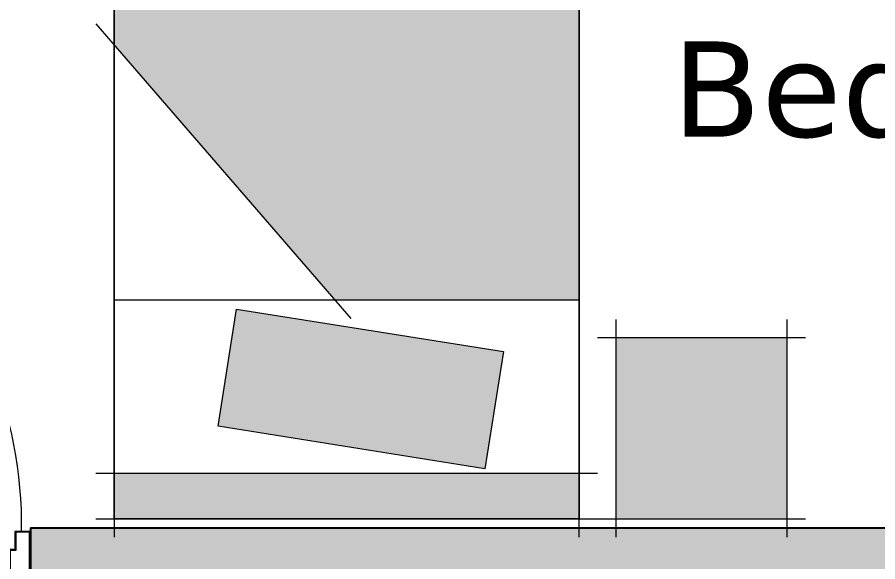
# Model space of a CAD drawing. Header units: inches. Extents: x 37.8 to 126.9, y 5.9 to 51.9.
# Drawn here: x 85.498 to 87.377, y 26.431 to 27.621 of the extents above; entities that cross this region are included whole.
import ezdxf

# ---------------------------------------------------------------- set-up
doc = ezdxf.new("R2010")
doc.units = ezdxf.units.IN
doc.header["$MEASUREMENT"] = 0
for name, color, linetype, lineweight in [('02', 253, 'Continuous', 15), ('1', 19, 'Continuous', 5), ('LAYER1', 8, 'Continuous', 9)]:
    doc.layers.add(name, color=color, linetype=linetype, lineweight=lineweight)
doc.styles.add('STYLE7', font='verdana.ttf')

# ---------------------------------------------------------------- blocks, each defined once
blk = doc.blocks.new('DR100K')
at = {"color": 253}
blk.add_line((-0.0481000000000052, -0.054543222929027), (-0.991860101079254, -0.054543222929027), dxfattribs=at)
at = {"color": 253, "linetype": 'Continuous'}
for p, q in [((-0.0199748370793884, -0.1116251629206317), (-0.0199748370793884, -0.0960000000000037)), ((-0.0199748370793884, -0.0960000000000037), (-0.0119309624678294, -0.0960000000000037)), ((-0.0119309624678294, -0.0960000000000037), (-0.0119309624678294, -0.5960052134602165)), ((-0.06143161415036499, -0.5960052134602165), (-0.06143161415036499, -0.1116251629206317)), ((-0.06143161415036499, -0.1116251629206317), (-0.0205043861645606, -0.1116251629206317)), ((-0.06143161415036499, -1.080385263999857), (-0.06143161415036499, -0.5960052134602165)), ((-0.0119309624678294, -0.5960052134602165), (-0.0119309624678294, -1.096010426920486)), ((-0.0205043861645606, -1.080385263999857), (-0.06143161415036499, -1.080385263999857)), ((-0.0199748370794168, -1.096010426920486), (-0.0199748370794168, -1.080385263999857)), ((-0.0119309624678294, -1.096010426920486), (-0.0199748370794168, -1.096010426920486))]:
    blk.add_line(p, q, dxfattribs=at)
for points in [[(-0.991860101079254, -0.054543222929027), (-0.991860101079254, 2.84e-14), (-1.03996010107923, 2.84e-14), (-1.03996010107923, -0.0959999999999752), (-1.004360101079242, -0.0959999999999752), (-1.004360101079242, -0.054543222929027)], [(-0.0481000000000052, -0.054543222929027), (-0.0481000000000052, 0), (0, 0), (0, -0.0960000000000037), (-0.0356000000000165, -0.0960000000000037), (-0.0356000000000165, -0.054543222929027)], [(-0.9938601010792352, -0.0525432229290175), (-0.9938601010792352, -0.0019999999999811), (-1.03796010107922, -0.0019999999999811), (-1.03796010107922, -0.0939999999999941), (-1.006360101079252, -0.0939999999999941), (-1.006360101079252, -0.0525432229290175)], [(-0.0460999999999956, -0.0525432229290459), (-0.0460999999999956, -0.0020000000000096), (-0.0020000000000096, -0.0020000000000096), (-0.0020000000000096, -0.0939999999999941), (-0.03360000000000701, -0.0939999999999941), (-0.03360000000000701, -0.0525432229290459)]]:
    blk.add_lwpolyline(points, close=True, dxfattribs=at)
blk.add_arc((-0.0306138118649244, -0.1066699198974845), 0.9893977090235084, 179.382095569082, 270.6161123031317, dxfattribs=at)
blk = doc.blocks.new('Takht 1')
at = {"layer": '1'}
h = blk.add_hatch(color=252, dxfattribs=at)
h.dxf.hatch_style = 1
h.set_gradient(color1=(118, 52, 34), one_color=1, tint=1, name='INVHEMISPHERICAL')
h.paths.add_polyline_path([(0.09999999997671694, 0.5076447428291431), (-2.91038304567337e-11, 0.5076447428291431), (0, -0.5076447428291431), (0.1000000000058208, -0.5076447428291431)])
h = blk.add_hatch(color=252, dxfattribs=at)
h.dxf.hatch_style = 1
h.set_gradient(color1=(118, 52, 34), one_color=1, tint=1, name='INVHEMISPHERICAL')
h.paths.add_polyline_path([(2.028610181791009, 0.5076447428291431), (1.034439837589161, 0.5076447428291431), (0.47768941760296, 0.02529436571785482), (0.47768941760296, -0.5076447428291431), (2.028610181791009, -0.5076447428291431)])
h = blk.add_hatch(color=252, dxfattribs=at)
h.dxf.hatch_style = 1
h.set_gradient(color1=(118, 52, 34), one_color=1, tint=1, name='INVHEMISPHERICAL')
h.paths.add_polyline_path([(0.4576115584932268, 0.2403088536957512), (0.202044160454534, 0.2809075507248053), (0.1094796334800776, -0.3017829548043665), (0.3650470315478742, -0.3423816518625244)])
h = blk.add_hatch(color=252, dxfattribs=at)
h.dxf.hatch_style = 1
h.set_gradient(color1=(118, 52, 34), one_color=1, tint=1, name='INVHEMISPHERICAL')
h.paths.add_polyline_path([(0.3953462004428729, -0.5876447428163374), (0, -0.5876447428308893), (-2.91038304567337e-11, -0.9617889250803273), (0.3953462004428729, -0.9617889250803273)])
at = {"layer": '02'}
for p, q in [((-2.91038304567337e-11, 0.5476447428300162), (0, -0.5476447428300162)), ((0.09999999997671694, 0.5476447428300162), (0.1000000000058208, -0.5476447428300162)), ((1.080609630036633, 0.5476447428300162), (0.4377508020261303, -0.009307146188803017)), ((2.028610181791009, -0.5476447428300162), (2.028610181791009, 0.5476447428300162)), ((2.068610181799158, 0.5076447428291431), (-0.0400000000372529, 0.5076447428291431)), ((0.47768941760296, -0.5081618888216326), (0.47768941760296, 0.5071275968366535)), ((-0.04000000000814907, -0.5076447428291431), (2.068610181799158, -0.5076447428291431)), ((0, -0.5476447428300162), (-2.91038304567337e-11, -1.0017889250812)), ((0.3953462004428729, -1.0017889250812), (0.3953462004428729, -0.5476447428154643)), ((0.435346200451022, -0.5876447428163374), (-0.04000000000814907, -0.5876447428308893)), ((-0.0400000000372529, -0.9617889250803273), (0.435346200451022, -0.9617889250803273))]:
    blk.add_line(p, q, dxfattribs=at)
for points in [[(2.028610181791009, 0.5076447428291431), (2.028610181791009, -0.5076447428291431), (0, -0.5076447428291431), (-2.91038304567337e-11, 0.5076447428291431)], [(0.1094796334800776, -0.3017829548043665), (0.202044160454534, 0.2809075507248053), (0.4576115584932268, 0.2403088536957512), (0.3650470315478742, -0.3423816518625244)]]:
    blk.add_lwpolyline(points, close=True, dxfattribs=at)

msp = doc.modelspace()

# ---------------------------------------------------------------- hatches: boundary and pattern name
h = msp.add_hatch(color=5)
h.dxf.hatch_style = 1
h.paths.add_polyline_path([(78.20717819297337, 42.95630079493391), (75.28717819297339, 42.95630079493391), (75.28717819297339, 42.75630079493398), (78.10717819297338, 42.75630079493398), (78.10717827074166, 38.00405461760398), (78.28184977110212, 38.00405461760398), (78.28184977110212, 38.10405461760401), (78.20717826917132, 38.10405461603365)])
h.paths.add_polyline_path([(75.48717819297337, 41.55630079493393), (75.28717819297339, 41.55630079493393), (75.28717819297339, 40.55630079493393), (76.5871781929734, 39.08096190173059), (76.5871781929734, 35.25378889439641), (76.68717819297342, 35.25378889439641), (76.68717819297342, 39.01873379667929), (77.13328824678507, 39.01873379667929), (77.13328825598171, 39.11873379667931), (76.68717819297342, 39.11873379667931), (75.48717819297337, 40.48058508271323)])
h.paths.add_polyline_path([(81.86368095351779, 43.75630079493398), (80.9271781929734, 43.75630079493398), (80.9271781929734, 43.55630079493393), (81.86368095351779, 43.55630079493393)])
h.paths.add_polyline_path([(85.70663505129002, 43.75630079493398), (84.76704461726291, 43.75630079493398), (84.76704461726291, 43.55630079493393), (85.4271781929734, 43.55630079493393), (85.42717819297337, 39.55250028685192), (85.52717819297337, 39.55250028685192), (85.52717819297334, 43.55630079493393), (85.70663505129002, 43.55630079493393)])
h.paths.add_polyline_path([(93.03471499111552, 25.49635072556016), (94.88147388970532, 25.49635072556016), (94.88147388970532, 25.91606865705786), (93.03471499111552, 25.91606865705786)], flags=9)
h.paths.add_polyline_path([(94.43580909372096, 16.59125874485717), (96.29605086672296, 16.59125874485717), (96.29605086672296, 17.03043940301701), (94.43580909372096, 17.03043940301701)], flags=9)
h.paths.add_polyline_path([(95.18641071237633, 23.5855031129159), (93.19945520265853, 23.55176045476431), (93.09822722820374, 23.99022698391759), (95.08518273792154, 24.02396964206919)], flags=9)
h.paths.add_polyline_path([(95.42585407524143, 26.55595276869941), (93.58300634100954, 26.52389724345541), (93.4868397652775, 26.94044044615107), (95.32968749950942, 26.97249597139508)], flags=9)
h.paths.add_polyline_path([(95.52043685212229, 19.26066532994805), (95.40487565226098, 19.26066532994805), (95.40487565226098, 19.44690032146015), (95.52043685212229, 19.44690032146015)], flags=9)
h.paths.add_polyline_path([(95.52043685212229, 19.37025111850058), (95.40487565226098, 19.37025111850058), (95.40487565226098, 19.55648611001267), (95.52043685212229, 19.55648611001267)], flags=9)
h.paths.add_polyline_path([(95.08917596945415, 20.1126573099328), (94.97361476959284, 20.1126573099328), (94.97361476959284, 20.29889230144484), (95.08917596945415, 20.29889230144484)], flags=9)
h.paths.add_polyline_path([(95.08917596945415, 20.22224309848532), (94.97361476959284, 20.22224309848532), (94.97361476959284, 20.40847808999736), (95.08917596945415, 20.40847808999736)], flags=9)
h.paths.add_polyline_path([(95.52147381809326, 26.60072210381442), (95.40591261823195, 26.60072210381442), (95.40591261823195, 26.78695709532646), (95.52147381809326, 26.78695709532646)], flags=9)
h.paths.add_polyline_path([(95.52147381809326, 26.66949870355377), (95.40591261823195, 26.66949870355377), (95.40591261823195, 26.85573369506581), (95.52147381809326, 26.85573369506581)], flags=9)
h.paths.add_polyline_path([(94.93256794675281, 25.50955604943495), (94.81700674689151, 25.50955604943495), (94.81700674689151, 25.69579104094704), (94.93256794675281, 25.69579104094704)], flags=9)
h.paths.add_polyline_path([(94.93256794675281, 25.61914183798747), (94.81700674689151, 25.61914183798747), (94.81700674689151, 25.80537682949956), (94.93256794675281, 25.80537682949956)], flags=9)
h.paths.add_polyline_path([(94.74949426349016, 24.61794460860604), (94.63393306362886, 24.61794460860604), (94.63393306362886, 24.80417960011813), (94.74949426349016, 24.80417960011813)], flags=9)
h.paths.add_polyline_path([(94.74949426349016, 24.72753039715856), (94.63393306362886, 24.72753039715856), (94.63393306362886, 24.91376538867065), (94.74949426349016, 24.91376538867065)], flags=9)
h.paths.add_polyline_path([(95.5686054380304, 23.82463173566471), (95.4530442381691, 23.82463173566471), (95.4530442381691, 24.0108667271768), (95.5686054380304, 24.0108667271768)], flags=9)
h.paths.add_polyline_path([(95.5686054380304, 23.93421752421723), (95.4530442381691, 23.93421752421723), (95.4530442381691, 24.12045251572933), (95.5686054380304, 24.12045251572933)], flags=9)
h.paths.add_polyline_path([(95.22400852374713, 21.21011545691495), (95.10844732388583, 21.21011545691495), (95.10844732388583, 21.39635044842704), (95.22400852374713, 21.39635044842704)], flags=9)
h.paths.add_polyline_path([(95.22400852374713, 21.31970124546747), (95.10844732388583, 21.31970124546747), (95.10844732388583, 21.50593623697957), (95.22400852374713, 21.50593623697957)], flags=9)
h.paths.add_polyline_path([(95.35679516544033, 22.34859306162885), (95.24123396557903, 22.34859306162885), (95.24123396557903, 22.53482805314094), (95.35679516544033, 22.53482805314094)], flags=9)
h.paths.add_polyline_path([(95.35679516544033, 22.45817885018137), (95.24123396557903, 22.45817885018137), (95.24123396557903, 22.64441384169346), (95.35679516544033, 22.64441384169346)], flags=9)
h.paths.add_polyline_path([(95.73090465478674, 47.57487316692938), (92.72750205293804, 47.57487316692938), (92.72750205293804, 47.94970267737104), (95.73090465478674, 47.94970267737104)], flags=9)
h.paths.add_polyline_path([(96.36178674864667, 20.17081841760547), (95.85917922981747, 20.17081841760547), (95.85917922981747, 20.45811572589038), (96.36178674864667, 20.45811572589038)], flags=9)
h.paths.add_polyline_path([(96.36518976163487, 21.24023726248517), (95.86258224280567, 21.24023726248517), (95.86258224280567, 21.52753457077007), (96.36518976163487, 21.52753457077007)], flags=9)
h.paths.add_polyline_path([(96.37294953420249, 22.3983771033336), (95.8703420153733, 22.3983771033336), (95.8703420153733, 22.68567441161851), (96.37294953420249, 22.68567441161851)], flags=9)
h.paths.add_polyline_path([(88.85181165417254, 12.98648244843481), (89.89740554695308, 12.98648244843481), (89.89740554695308, 13.26716014456998), (88.85181165417254, 13.26716014456998)], flags=9)
h.paths.add_polyline_path([(95.85563864832062, 22.38962764237682), (95.29202908609881, 22.38962764237682), (95.29202908609881, 22.67651448549562), (95.85563864832062, 22.67651448549562)], flags=9)
h.paths.add_polyline_path([(96.4404295661974, 17.11746812096523), (94.82282251809744, 17.11746812096523), (94.82282251809744, 17.43592303794573), (96.4404295661974, 17.43592303794573)], flags=9)
h.paths.add_polyline_path([(96.37832402587358, 19.28459344893066), (95.520672001738, 19.28459344893066), (95.520672001738, 19.59585814851989), (96.37832402587358, 19.59585814851989)], flags=9)
h.paths.add_polyline_path([(95.93750974525045, 20.17411701094308), (95.07136533836925, 20.17411701094308), (95.07136533836925, 20.42697298920395), (95.93750974525045, 20.42697298920395)], flags=9)
h.paths.add_polyline_path([(95.70771688320187, 21.23896332736241), (95.19484773522174, 21.23896332736241), (95.19484773522174, 21.52585017048115), (95.70771688320187, 21.52585017048115)], flags=9)
h.paths.add_polyline_path([(96.31448998438236, 23.85164101169984), (95.57923206757303, 23.85164101169984), (95.57923206757303, 24.2059809637711), (96.31448998438236, 24.2059809637711)], flags=9)
h.paths.add_polyline_path([(96.30695145983734, 24.65314313812594), (94.73043496291845, 24.65314313812594), (94.73043496291845, 24.94763066380206), (96.30695145983734, 24.94763066380206)], flags=9)
h.paths.add_polyline_path([(96.49135556286078, 25.56959013978725), (94.87544384598297, 25.56959013978725), (94.87544384598297, 25.89498050267675), (96.49135556286078, 25.89498050267675)], flags=9)
h.paths.add_polyline_path([(96.25319550586318, 26.62130086083864), (95.50720258819797, 26.62130086083864), (95.50720258819797, 26.93376392999308), (96.25319550586318, 26.93376392999308)], flags=9)
h.paths.add_polyline_path([(71.81087484430819, 34.90000076331889), (71.81087484430819, 35.79902673734479), (71.18262809106145, 35.79902673734479), (71.18262809106145, 34.90000076331889)], flags=9)
h.paths.add_polyline_path([(71.81087484430796, 38.98182967523032), (71.81087484430796, 39.88085564925633), (71.18262809106122, 39.88085564925633), (71.18262809106122, 38.98182967523032)], flags=9)
h.paths.add_polyline_path([(87.20094442673951, 44.11232076284519), (88.09997040076547, 44.11232076284519), (88.09997040076547, 44.74056751609193), (87.20094442673951, 44.74056751609193)], flags=9)
h.paths.add_polyline_path([(85.75293728388237, 44.11534024336471), (86.65196325790833, 44.11534024336471), (86.65196325790833, 44.7435869966114), (85.75293728388237, 44.7435869966114)], flags=9)
h.paths.add_polyline_path([(84.00688598518119, 44.11534024336466), (84.90591195920715, 44.11534024336466), (84.90591195920715, 44.7435869966114), (84.00688598518119, 44.7435869966114)], flags=9)
h.paths.add_polyline_path([(82.03284767349285, 44.11534024336471), (82.93187364751881, 44.11534024336471), (82.93187364751881, 44.7435869966114), (82.03284767349285, 44.7435869966114)], flags=9)
h.paths.add_polyline_path([(80.84898403712924, 44.11534024336471), (81.7480100111552, 44.11534024336471), (81.7480100111552, 44.7435869966114), (80.84898403712924, 44.7435869966114)], flags=9)
h.paths.add_polyline_path([(79.36980806310328, 44.1153402433646), (80.26883403712924, 44.1153402433646), (80.26883403712924, 44.74358699661134), (79.36980806310328, 44.74358699661134)], flags=9)
h.paths.add_polyline_path([(78.15591195920712, 43.74507979197342), (79.05493793323308, 43.74507979197342), (79.05493793323308, 44.37332654522017), (78.15591195920712, 44.37332654522017)], flags=9)
h.paths.add_polyline_path([(77.7989840371292, 44.1108966928448), (78.69801001115516, 44.1108966928448), (78.69801001115516, 44.7391434460916), (77.7989840371292, 44.7391434460916)], flags=9)
h.paths.add_polyline_path([(75.40156130985656, 44.1108966928448), (76.30058728388252, 44.1108966928448), (76.30058728388252, 44.73914344609155), (75.40156130985656, 44.73914344609155)], flags=9)
h.paths.add_polyline_path([(70.2722718476983, 20.68710249885562), (70.89784085179107, 20.68710249885562), (70.89784085179107, 21.11596711004258), (70.2722718476983, 21.11596711004258)], flags=9)
h.paths.add_polyline_path([(70.27462928289611, 21.89417480444907), (70.79930006052231, 21.89417480444907), (70.79930006052231, 22.30889480444905), (70.27462928289611, 22.30889480444905)], flags=9)
h.paths.add_polyline_path([(70.27462928289611, 29.04363241604587), (70.83126688180471, 29.04363241604587), (70.83126688180471, 29.45835241604586), (70.27462928289611, 29.45835241604586)], flags=9)
h.paths.add_polyline_path([(70.27462928289611, 33.3425052923147), (70.86351659531084, 33.3425052923147), (70.86351659531084, 33.75722529231469), (70.27462928289611, 33.75722529231469)], flags=9)
h.paths.add_polyline_path([(70.2722718476983, 34.33543298672124), (70.86587403050865, 34.33543298672124), (70.86587403050865, 34.76429759790814), (70.2722718476983, 34.76429759790814)], flags=9)
h.paths.add_polyline_path([(70.27462928289611, 35.84250529231487), (70.86351659531084, 35.84250529231487), (70.86351659531084, 36.25722529231486), (70.27462928289611, 36.25722529231486)], flags=9)
h.paths.add_polyline_path([(70.27462928289611, 42.49447480444924), (70.86521394865326, 42.49447480444924), (70.86521394865326, 42.90919480444923), (70.27462928289611, 42.90919480444923)], flags=9)
h.paths.add_polyline_path([(88.05217290535293, 45.32065361197535), (88.96798933100095, 45.32065361197535), (88.96798933100095, 45.74951822316224), (88.05217290535293, 45.74951822316224)], flags=9)
h.paths.add_polyline_path([(86.58351873872189, 45.32065361197535), (87.11290438674374, 45.32065361197535), (87.11290438674374, 45.74951822316224), (86.58351873872189, 45.74951822316224)], flags=9)
h.paths.add_polyline_path([(85.4235187387221, 45.32065361197535), (85.95290438674394, 45.32065361197535), (85.95290438674394, 45.74951822316224), (85.4235187387221, 45.74951822316224)], flags=9)
h.paths.add_polyline_path([(83.08617617391991, 45.3277259175688), (83.61084695154611, 45.3277259175688), (83.61084695154611, 45.74244591756879), (83.08617617391991, 45.74244591756879)], flags=9)
h.paths.add_polyline_path([(81.48381873872208, 45.32065361197535), (82.01320438674392, 45.32065361197535), (82.01320438674392, 45.74951822316224), (81.48381873872208, 45.74951822316224)], flags=9)
h.paths.add_polyline_path([(80.70499745632102, 45.32183232957426), (81.23202566914506, 45.32183232957426), (81.23202566914506, 45.74362463516771), (80.70499745632102, 45.74362463516771)], flags=9)
h.paths.add_polyline_path([(79.05841651903827, 45.32654719996988), (79.58544473186231, 45.32654719996988), (79.58544473186231, 45.74833950556332), (79.05841651903827, 45.74833950556332)], flags=9)
h.paths.add_polyline_path([(78.28381873872209, 45.32065361197535), (78.81320438674393, 45.32065361197535), (78.81320438674393, 45.74951822316224), (78.28381873872209, 45.74951822316224)], flags=9)
h.paths.add_polyline_path([(77.26854406069148, 45.32654719996988), (77.79557227351552, 45.32654719996988), (77.79557227351552, 45.74833950556332), (77.26854406069148, 45.74833950556332)], flags=9)
h.paths.add_polyline_path([(73.48469745632102, 45.32654719996988), (74.01172566914505, 45.32654719996988), (74.01172566914505, 45.74833950556332), (73.48469745632102, 45.74833950556332)], flags=9)
h.paths.add_polyline_path([(76.76792197694226, 39.7437195277537), (76.05295700241405, 40.56832796635929), (75.90089029612272, 40.43648069958381), (76.61585527065094, 39.61187226097822)], flags=25)
h.paths.add_polyline_path([(86.00144665177163, 35.98306541168559), (86.00144665177163, 37.07446542626396), (85.800180696085, 37.07446542626396), (85.800180696085, 35.98306541168559)], flags=9)
h.paths.add_polyline_path([(86.00144665177163, 41.25571558260846), (86.00144665177163, 42.34711559718683), (85.800180696085, 42.34711559718683), (85.800180696085, 41.25571558260846)], flags=9)
h.paths.add_polyline_path([(80.6413968990245, 38.06399391501067), (80.6413968990245, 39.15539392958898), (80.44013094333786, 39.15539392958898), (80.44013094333786, 38.06399391501067)], flags=9)
h.paths.add_polyline_path([(76.3013968990245, 36.1328857176613), (76.3013968990245, 37.22428573223966), (76.10013094333786, 37.22428573223966), (76.10013094333786, 36.1328857176613)], flags=25)
h.paths.add_polyline_path([(85.1413968990245, 40.1411857199176), (85.1413968990245, 41.23258573449597), (84.94013094333786, 41.23258573449597), (84.94013094333786, 40.1411857199176)], flags=25)
h.paths.add_polyline_path([(89.56229905075557, 31.82906053519356), (89.56229905075557, 32.94198261311563), (88.93405229750883, 32.94198261311563), (88.93405229750883, 31.82906053519356)], flags=9)
h.paths.add_polyline_path([(89.5592795702363, 42.90678780792088), (89.5592795702363, 43.80581378194678), (88.93103281698956, 43.80581378194678), (88.93103281698956, 42.90678780792088)], flags=9)
h.paths.add_polyline_path([(72.42796726884757, 30.46207440964703), (72.2758243541397, 30.46207440964703), (72.2758243541397, 29.9436744096471), (72.42796726884757, 29.9436744096471)], flags=9)
h.paths.add_polyline_path([(89.91754396639212, 30.28687708313744), (89.76540105168425, 30.28687708313744), (89.76540105168425, 29.76847708313745), (89.91754396639212, 29.76847708313745)], flags=9)
h.paths.add_polyline_path([(87.14244718638744, 31.40817786331435), (88.09644315683741, 31.40817786331435), (88.09644315683741, 31.72066946841848), (87.14244718638744, 31.72066946841848)], flags=9)
h.paths.add_polyline_path([(87.3066920504697, 31.9999469738964), (88.20762959244419, 31.9999469738964), (88.20762959244419, 32.32493824320467), (87.3066920504697, 32.32493824320467)], flags=9)
h.paths.add_polyline_path([(84.23807478421907, 13.60317064274672), (91.98706739671067, 13.60317064274672), (91.98706739671067, 14.38439965550687), (84.23807478421907, 14.38439965550687)], flags=9)
h.paths.add_polyline_path([(86.79770959900085, 16.32148877062077), (86.68620263371315, 16.32148877062077), (86.68620263371315, 16.43299573590845), (86.79770959900085, 16.43299573590845)], flags=9)
h.paths.add_polyline_path([(86.7794295424246, 17.21057333215636), (86.66792257713689, 17.21057333215636), (86.66792257713689, 17.32208029744403), (86.7794295424246, 17.32208029744403)], flags=9)
h.paths.add_polyline_path([(85.64553472966159, 17.0036902570874), (71.48305994535738, 17.0036902570874), (71.48305994535738, 17.86156953353186), (85.64553472966159, 17.86156953353186)], flags=9)
h.paths.add_polyline_path([(86.2120568485189, 16.97615309830861), (85.17106177022052, 16.97615309830861), (85.17106177022052, 17.79439033158191), (86.2120568485189, 17.79439033158191)], flags=9)
h.paths.add_polyline_path([(86.26788173854135, 15.9853243695289), (70.15355215752263, 15.9853243695289), (70.15355215752263, 16.74548140001652), (86.26788173854135, 16.74548140001652)], flags=9)
h.paths.add_polyline_path([(76.85061423884872, 42.90789301914488), (78.0867441441261, 42.90789301914488), (78.0867441441261, 43.3333158878864), (76.85061423884872, 43.3333158878864)], flags=9)
h.paths.add_polyline_path([(79.55619171108475, 43.52895665021266), (79.55619171108475, 42.29282674493528), (79.98161457982627, 42.29282674493528), (79.98161457982627, 43.52895665021266)], flags=9)
h.paths.add_polyline_path([(86.52487735614011, 21.78136693707133), (86.52487735614011, 20.54523703179395), (86.95030022488163, 20.54523703179395), (86.95030022488163, 21.78136693707133)], flags=9)
h.paths.add_polyline_path([(81.16769930366067, 32.22871734653161), (82.29657774556799, 32.22871734653161), (82.29657774556799, 32.54120895163574), (81.16769930366067, 32.54120895163574)], flags=9)
h.paths.add_polyline_path([(81.33254585305409, 32.74007949364376), (82.28647466433682, 32.74007949364376), (82.28647466433682, 33.05236962124617), (81.33254585305409, 33.05236962124617)], flags=9)
h.paths.add_polyline_path([(79.66191106949731, 32.22875092611527), (80.61583988078004, 32.22875092611527), (80.61583988078004, 32.54104105371768), (79.66191106949731, 32.54104105371768)], flags=9)
h.paths.add_polyline_path([(90.09558940800704, 38.6148811855697), (90.09558940800704, 38.93634713876357), (89.90614753692691, 38.93634713876357), (89.90614753692691, 38.6148811855697)], flags=9)
h.paths.add_polyline_path([(90.1317465224561, 36.76058677081154), (90.1317465224561, 38.63875825266082), (89.94058580095785, 38.63875825266082), (89.94058580095785, 36.76058677081154)], flags=9)
h.paths.add_polyline_path([(72.30820884901985, 38.6148811855697), (72.30820884901985, 38.93634713876357), (72.11876697793971, 38.93634713876357), (72.11876697793971, 38.6148811855697)], flags=9)
h.paths.add_polyline_path([(72.27377058498891, 36.76058677081154), (72.27377058498891, 38.63875825266082), (72.08260986349066, 38.63875825266082), (72.08260986349066, 36.76058677081154)], flags=9)
h.paths.add_polyline_path([(82.30906822889489, 30.12173634729284), (83.10564311136636, 30.12173634729284), (83.10564311136636, 30.55605468174555), (82.30906822889489, 30.55605468174555)], flags=9)
h.paths.add_polyline_path([(79.99955442153342, 42.47855232648773), (80.50370826768727, 42.47855232648773), (80.50370826768727, 42.96316771110311), (79.99955442153342, 42.96316771110311)], flags=9)
h.paths.add_polyline_path([(87.24622106457755, 21.12366371577185), (87.75037491073141, 21.12366371577185), (87.75037491073141, 21.60827910038724), (87.24622106457755, 21.60827910038724)], flags=9)
h.paths.add_polyline_path([(74.055203899335, 41.38517565601968), (74.55935774548885, 41.38517565601968), (74.55935774548885, 41.86979104063506), (74.055203899335, 41.86979104063506)], flags=9)
h.paths.add_polyline_path([(83.37812529601231, 35.26788878752667), (84.05408231414529, 35.2678887875294), (84.0540823141441, 35.56788878752936), (83.37812529601112, 35.56788878752663)], flags=9)
h.paths.add_polyline_path([(75.33452467587611, 30.30893739618604), (76.01048169400909, 30.30893739618877), (76.0104816940079, 30.60893739618872), (75.33452467587492, 30.60893739618599)], flags=9)
h.paths.add_polyline_path([(82.02852680147979, 27.88906949142246), (82.70448381961276, 27.88906949142519), (82.70448381961157, 28.18906949142514), (82.02852680147859, 28.18906949142242)], flags=9)
h.paths.add_polyline_path([(80.27729613341648, 29.69868331392423), (80.9450597331479, 29.69868331392151), (80.94505973314915, 30.00956309901223), (80.27729613341779, 30.0095630990149)], flags=9)
h.paths.add_polyline_path([(80.36394866079826, 34.19868153706319), (81.03171226052967, 34.19868153706047), (81.03171226053092, 34.50956132215119), (80.36394866079957, 34.50956132215386)], flags=9)
h.paths.add_polyline_path([(76.19009030880432, 33.10167948857362), (76.85785390853567, 33.10167948857089), (76.85785390853692, 33.41255927366161), (76.19009030880557, 33.41255927366429)], flags=9)
h.paths.add_polyline_path([(86.63071461180905, 38.3461693492924), (87.20741038078151, 38.34616934929467), (87.20741038078032, 38.64616934929462), (86.63071461180786, 38.64616934929235)], flags=9)
h.paths.add_polyline_path([(85.69578887521882, 25.95154855042405), (86.27248464419128, 25.95154855042632), (86.27248464419009, 26.25154855042628), (85.69578887521763, 26.251548550424)], flags=9)
h.paths.add_polyline_path([(73.76388448580266, 33.10659579516029), (74.34058025477512, 33.10659579516256), (74.34058025477393, 33.40659579516252), (73.76388448580147, 33.40659579516024)], flags=9)
h.paths.add_polyline_path([(78.31458129623596, 35.7941898024775), (78.89127706520841, 35.79418980247978), (78.89127706520722, 36.09418980247973), (78.31458129623476, 36.09418980247746)], flags=9)
h.paths.add_polyline_path([(85.82192099444663, 23.46692654430798), (86.78166847597785, 23.46692654430798), (86.78166847597785, 23.7994611312791), (85.82192099444663, 23.7994611312791)], flags=9)
h.paths.add_polyline_path([(86.87178213643736, 27.29991557302277), (87.83152961796858, 27.29991557302277), (87.83152961796858, 27.63245015999389), (86.87178213643736, 27.63245015999389)], flags=9)
h.paths.add_polyline_path([(75.00422057563495, 38.11882037486852), (75.96396805716617, 38.11882037486852), (75.96396805716617, 38.45135496183964), (75.00422057563495, 38.45135496183964)], flags=9)
h.paths.add_polyline_path([(87.1887187235258, 37.24176712781572), (88.14846620505702, 37.24176712781572), (88.14846620505702, 37.57430171478684), (87.1887187235258, 37.57430171478684)], flags=9)
h.paths.add_polyline_path([(86.59253613071203, 40.31823182558038), (87.55228361224326, 40.31823182558038), (87.55228361224326, 40.6507664125515), (86.59253613071203, 40.6507664125515)], flags=9)
h.paths.add_polyline_path([(78.92554813083441, 38.91258038712944), (79.88529561236564, 38.91258038712944), (79.88529561236564, 39.24511497410056), (78.92554813083441, 39.24511497410056)], flags=9)
h.paths.add_polyline_path([(75.6881120395631, 41.2884761270259), (76.64785952109432, 41.2884761270259), (76.64785952109432, 41.62101071399702), (75.6881120395631, 41.62101071399702)], flags=25)
h = msp.add_hatch(color=5)
h.dxf.hatch_style = 1
h.paths.add_polyline_path([(73.68717819297339, 43.75630079493398), (73.4871781929734, 43.75630079493398), (73.4871781929734, 20.75630079493392), (74.62447685157892, 20.75630079493392), (74.62447685157892, 20.95630079493391), (73.68717819297339, 20.95630079493391), (73.68717819297339, 32.05378889439642), (75.20225381504883, 32.05378889439648), (75.2022538150488, 31.55378889439636), (75.63166121359293, 31.55378889439648), (75.63166121359293, 32.05378889439648), (76.98717819297343, 32.05378889439648), (76.98717819297343, 32.75378889439641), (76.88717819297344, 32.75378889439635), (76.88717819297341, 32.15378889439638), (75.4871781929734, 32.15378889439638), (75.48717819297343, 33.55378889439636), (76.98717819297343, 33.55378889439636), (76.98717819297343, 34.25378889439641), (76.88717819297341, 34.25378889439641), (76.59680568586518, 34.25378927514363), (76.59680568586518, 34.15378889439644), (76.88717819297341, 34.15378889439644), (76.88717819297341, 33.65378889439644), (74.4870394658559, 33.65380457058593), (74.4870394658559, 33.55380457058591), (75.38717819297341, 33.55378889439636), (75.38717819297341, 32.15378889439638), (73.68717819297339, 32.15378889439638)])
h.paths.add_polyline_path([(75.2772538150488, 32.05378889439648), (75.55666121359295, 32.05378889439648), (75.55666121359297, 31.87878889439641), (75.27725381504877, 31.87878889439641)], flags=16)
h.paths.add_polyline_path([(75.27725381504877, 31.82878889439645), (75.55666121359297, 31.82878889439645), (75.55666121359295, 31.62878889439641), (75.2772538150488, 31.62878889439641)], flags=16)
h.paths.add_polyline_path([(79.08717819297345, 32.1054584065305), (78.88717819297341, 32.1054584065305), (78.88717819297341, 20.95630079493391), (77.52784051532404, 20.95630079493391), (77.52784051532404, 20.75630079493392), (77.96891627413521, 20.75630079493386), (77.96891627413521, 20.61630079493399), (80.4749727389632, 20.61630079493376), (80.4749727389632, 20.75630079493398), (79.0871781929734, 20.75630079493398)])
h.paths.add_polyline_path([(86.57882149293513, 21.95630079493402), (86.37882149293515, 21.95630079493397), (86.37882149293515, 20.75630079493392), (84.52717819297337, 20.75630079493392), (84.52717819297337, 25.20630079493391), (84.42717819297337, 25.20630079493391), (84.42717819297334, 20.61630079493393), (86.57882149293513, 20.61630079493393)])
h.paths.add_polyline_path([(88.72717819297338, 29.39545840653047), (88.52717819297337, 29.39545840653052), (88.52717819297337, 25.45630079493391), (87.42717819297337, 25.45630079493391), (87.4271781929734, 26.50545840653054), (85.52717819297342, 26.50545840653048), (85.52717819297342, 26.40545840653057), (87.3271781929734, 26.40545840653057), (87.32717819297335, 25.05630079493388), (85.62717819297339, 25.05630079493393), (85.62717819297339, 25.60545840653062), (85.5271781929734, 25.60545840653056), (85.5271781929734, 24.95630079493391), (88.52717819297337, 24.95630079493391), (88.52717819297337, 22.88769061313475), (88.5271781929734, 20.61630079493399), (88.52882149293512, 20.61630079493399), (88.72717819297335, 20.61630079493393)])
h.paths.add_polyline_path([(88.52717819297337, 25.356300794934), (88.52717819297337, 25.05630079493388), (87.42717819297337, 25.05630079493388), (87.42717819297337, 25.35630079493389)], flags=16)
h.paths.add_polyline_path([(86.78717819297339, 33.60463128279959), (84.48033725340758, 33.60463128279959), (84.48033725340758, 33.60050334396148), (83.71110648417661, 33.60050334396148), (82.32717819297346, 33.60463128279947), (82.32717819297335, 33.40463128279954), (82.32717819297335, 33.30545840653032), (82.52717819297334, 33.30545840653032), (82.52717819297334, 33.40463128279954), (86.5871781929734, 33.40463128279977), (86.58717819297343, 29.50545840653054), (83.4871781929734, 29.50545840653059), (83.4871781929734, 31.6054584065305), (83.28717819297344, 31.6054584065305), (83.07894586949044, 31.6054584065305), (83.07894586949044, 31.40545840653057), (83.28717819297341, 31.40545840653057), (83.28717819297344, 29.50545840653059), (81.88717819297338, 29.50545840653054), (81.88717819297338, 31.40545840653051), (82.10808345542759, 31.40545840653046), (82.10808345542759, 31.6054584065305), (81.88717819297338, 31.6054584065305), (80.28717819297341, 31.6054584065305), (80.28717819297339, 30.30545840653055), (80.38717819297338, 30.30545840653055), (80.38717819297338, 31.40545840653046), (81.68717819297336, 31.40545840653046), (81.68717819297336, 29.50545840653054), (80.28717819297344, 29.50545840653048), (80.28717819297344, 29.40545840653046), (80.28717819297344, 28.81851437019635), (80.28717819297344, 28.4349992889445), (80.68717819297342, 28.4349992889445), (80.68717819297342, 29.40545840653057), (81.48747819297338, 29.40545840653057), (81.48747819297338, 29.30560840653062), (84.42717819297337, 29.30545840653055), (84.42717819297334, 27.30545840653055), (84.02717819297337, 27.30545840653055), (84.02717819297337, 26.80545840653055), (84.42717819297334, 26.80545840653055), (84.42717819297337, 26.40545840653057), (84.52717819297337, 26.40545840653057), (84.52717819297337, 29.30545840653055), (86.78717819297341, 29.3054584065306)])
h.paths.add_polyline_path([(84.42717819297334, 27.20545840653052), (84.42717819297334, 26.90545840653057), (84.12717819297336, 26.90545840653057), (84.12717819297336, 27.20545840653052)], flags=16)
h.paths.add_polyline_path([(80.58717819297343, 29.40545840653057), (80.58717819297343, 28.53499928894452), (80.38717819297347, 28.53499928894452), (80.38717819297335, 29.40545840653046)], flags=16)
h.paths.add_polyline_path([(86.78717819297339, 35.50463128279968), (85.52717819297334, 35.50463128279974), (85.52717819297337, 38.18924557511589), (85.42717819297337, 38.18924557511589), (85.42717819297337, 36.90463128279977), (84.86969464075025, 36.90463128279971), (84.86969464075031, 36.40463128279971), (85.42717819297337, 36.40463128279971), (85.42717819297337, 33.60463128279959), (85.62717819297333, 33.60463128279959), (85.6271781929733, 35.30463128279975), (86.78717819297339, 35.30463128279975)])
h.paths.add_polyline_path([(85.4271781929734, 36.50463128279968), (85.24843641686186, 36.50463128279968), (85.24843641686184, 36.80463128279975), (85.42717819297337, 36.80463128279975)], flags=16)
h.paths.add_polyline_path([(85.14843641686187, 36.50463128279968), (84.9696946407503, 36.50463128279968), (84.96969464075025, 36.80463128279975), (85.14843641686181, 36.80463128279975)], flags=16)
h.paths.add_polyline_path([(81.12717819297339, 41.85630079493366), (79.61717819297337, 41.85630079493389), (79.6171781929734, 43.75630079493398), (79.41717819297341, 43.75630079493398), (79.41717819297341, 41.65630079494845), (79.87188870731418, 41.65630079491929), (80.92717819297334, 41.65630079494737), (80.92717819297334, 39.62769061312828), (80.92717819297334, 39.58769061312013), (80.92717819297337, 36.40422692306744), (78.28717819297333, 36.40422692306767), (78.28717819297336, 37.00422692306769), (78.18717819297339, 37.00422692306769), (78.18717819297339, 36.30422692306765), (80.62717819297339, 36.30422692306753), (80.62717819297325, 34.90545840653023), (78.28717819297333, 34.90545840653051), (78.28717819297336, 35.50422692306769), (78.18717819297339, 35.50422692306769), (78.18717819297342, 34.70545840653041), (78.68717819297345, 34.70545840653041), (78.68717819297336, 33.30545840653043), (81.12717819297339, 33.30545840653032), (81.12717819297339, 33.90545840653029), (81.02717819297348, 33.90545840653029), (81.02717819297345, 33.50545840653031), (78.88717819297332, 33.50545840653048), (78.88717819297335, 34.70545840653041), (81.12717819297339, 34.7054584065303), (81.12717819297339, 34.90545840653023), (81.12717819297333, 35.61250434826913), (80.72747213194191, 35.61250434826918), (80.72747213194197, 36.31188860653783), (81.12717819297339, 36.31188860653783)])
h.paths.add_polyline_path([(81.02717819297331, 35.51250434826916), (81.02717819297325, 34.90737523597501), (80.72747213194182, 34.91312009000059), (80.72747213194191, 35.51250434826922)], flags=16)
h.paths.add_polyline_path([(88.72717819297335, 43.75630079493398), (87.17776046651721, 43.75630079493398), (87.17776046651721, 43.55630079493842), (87.47188870731412, 43.55630079491961), (88.52717819297328, 43.55630079494763), (88.52717819297328, 41.5276906131286), (88.52717819297328, 41.48769061312045), (88.52717819297337, 39.65378889439638), (86.52717819297334, 39.65378889439638), (86.52717819297331, 39.00463128279979), (86.87717819297328, 39.00463128279991), (86.87717819297325, 39.55378889439636), (88.52717819297334, 39.55378889439642), (88.52717819297334, 38.20463128279972), (86.52717819297334, 38.20463128279972), (86.52717819297334, 38.10463128279976), (88.52717819297334, 38.10463128279976), (88.52717819297337, 35.3970630460628), (88.72717819297335, 35.39706304606285)])
h.paths.add_polyline_path([(86.77717819297328, 39.10463128279982), (86.6271781929733, 39.10463128279982), (86.62717819297328, 39.55378889439636), (86.77717819297325, 39.55378889439636)], flags=16)

# ---------------------------------------------------------------- linework, layer by layer
for p, q in [((85.52717819297342, 26.50545840653054), (85.52717819297342, 26.40545840653057)), ((85.52717819297337, 26.50545840653048), (87.4271781929734, 26.50545840653054))]:
    msp.add_line(p, q)

# ---------------------------------------------------------------- block references
at = {"lineweight": 5, "rotation": 90}
msp.add_blockref('Takht 1', (86.217603636897, 26.52525230550164), dxfattribs=at)
at = {"layer": 'LAYER1', "linetype": 'ByBlock', "xscale": 0.9614096483041259, "yscale": 0.9614096483041259, "zscale": 0.9614096483041259, "rotation": 179.9999441169411}
msp.add_blockref('DR100K', (84.52735038540862, 26.40545840653057), dxfattribs=at)

# ---------------------------------------------------------------- texts
at = {"linetype": 'ByBlock', "style": 'STYLE7'}
msp.add_text('Bed.R', height=0.208, dxfattribs=at).set_placement((86.9272045675992, 27.35966842728739))

doc.saveas('drawing.dxf')
